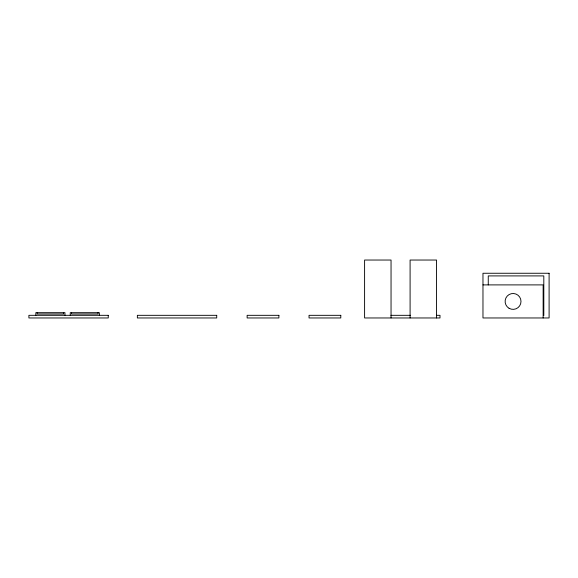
<?xml version="1.0" encoding="UTF-8"?>
<svg xmlns="http://www.w3.org/2000/svg" width="578" height="578" viewBox="0 0 578 578"><rect width="100%" height="100%" fill="white"/><g stroke="black" fill="none" stroke-linecap="round" stroke-linejoin="round"><path stroke-width="0.87" d="M482.97 284.896L543.147 284.896L543.147 317.965M390.901 315.321L410.539 315.321M436.419 315.321L439.988 315.321L439.988 317.965L364.595 317.965L364.595 260.035L391.046 260.035L391.046 317.965M543.811 315.588L543.811 275.908L488.258 275.908L488.258 284.925M436.549 317.965L436.549 260.035L410.091 260.035L410.091 317.965M99.344 315.321L99.344 312.676L70.249 312.676L70.249 315.321M98.022 312.676L98.022 313.999L71.571 313.999L71.571 312.676M64.953 315.321L64.953 312.676L35.858 312.676L35.858 315.321M63.631 312.676L63.631 313.999L37.18 313.999L37.18 312.676M549.1 273.257L482.97 273.257L482.97 317.965L549.1 317.965L549.1 273.257M108.259 315.321L28.9 315.321L28.9 317.965L108.259 317.965L108.259 315.321M216.721 315.321L137.362 315.321L137.362 317.965L216.721 317.965L216.721 315.321M278.885 315.321L247.138 315.321L247.138 317.965L278.885 317.965L278.885 315.321M340.789 315.321L309.042 315.321L309.042 317.965L340.789 317.965L340.789 315.321M509.088 308.305A7.933 7.933 0 0 0 520.995 301.434A7.933 7.933 0 0 0 509.088 294.563A7.933 7.933 0 0 0 509.088 308.305"/></g></svg>
